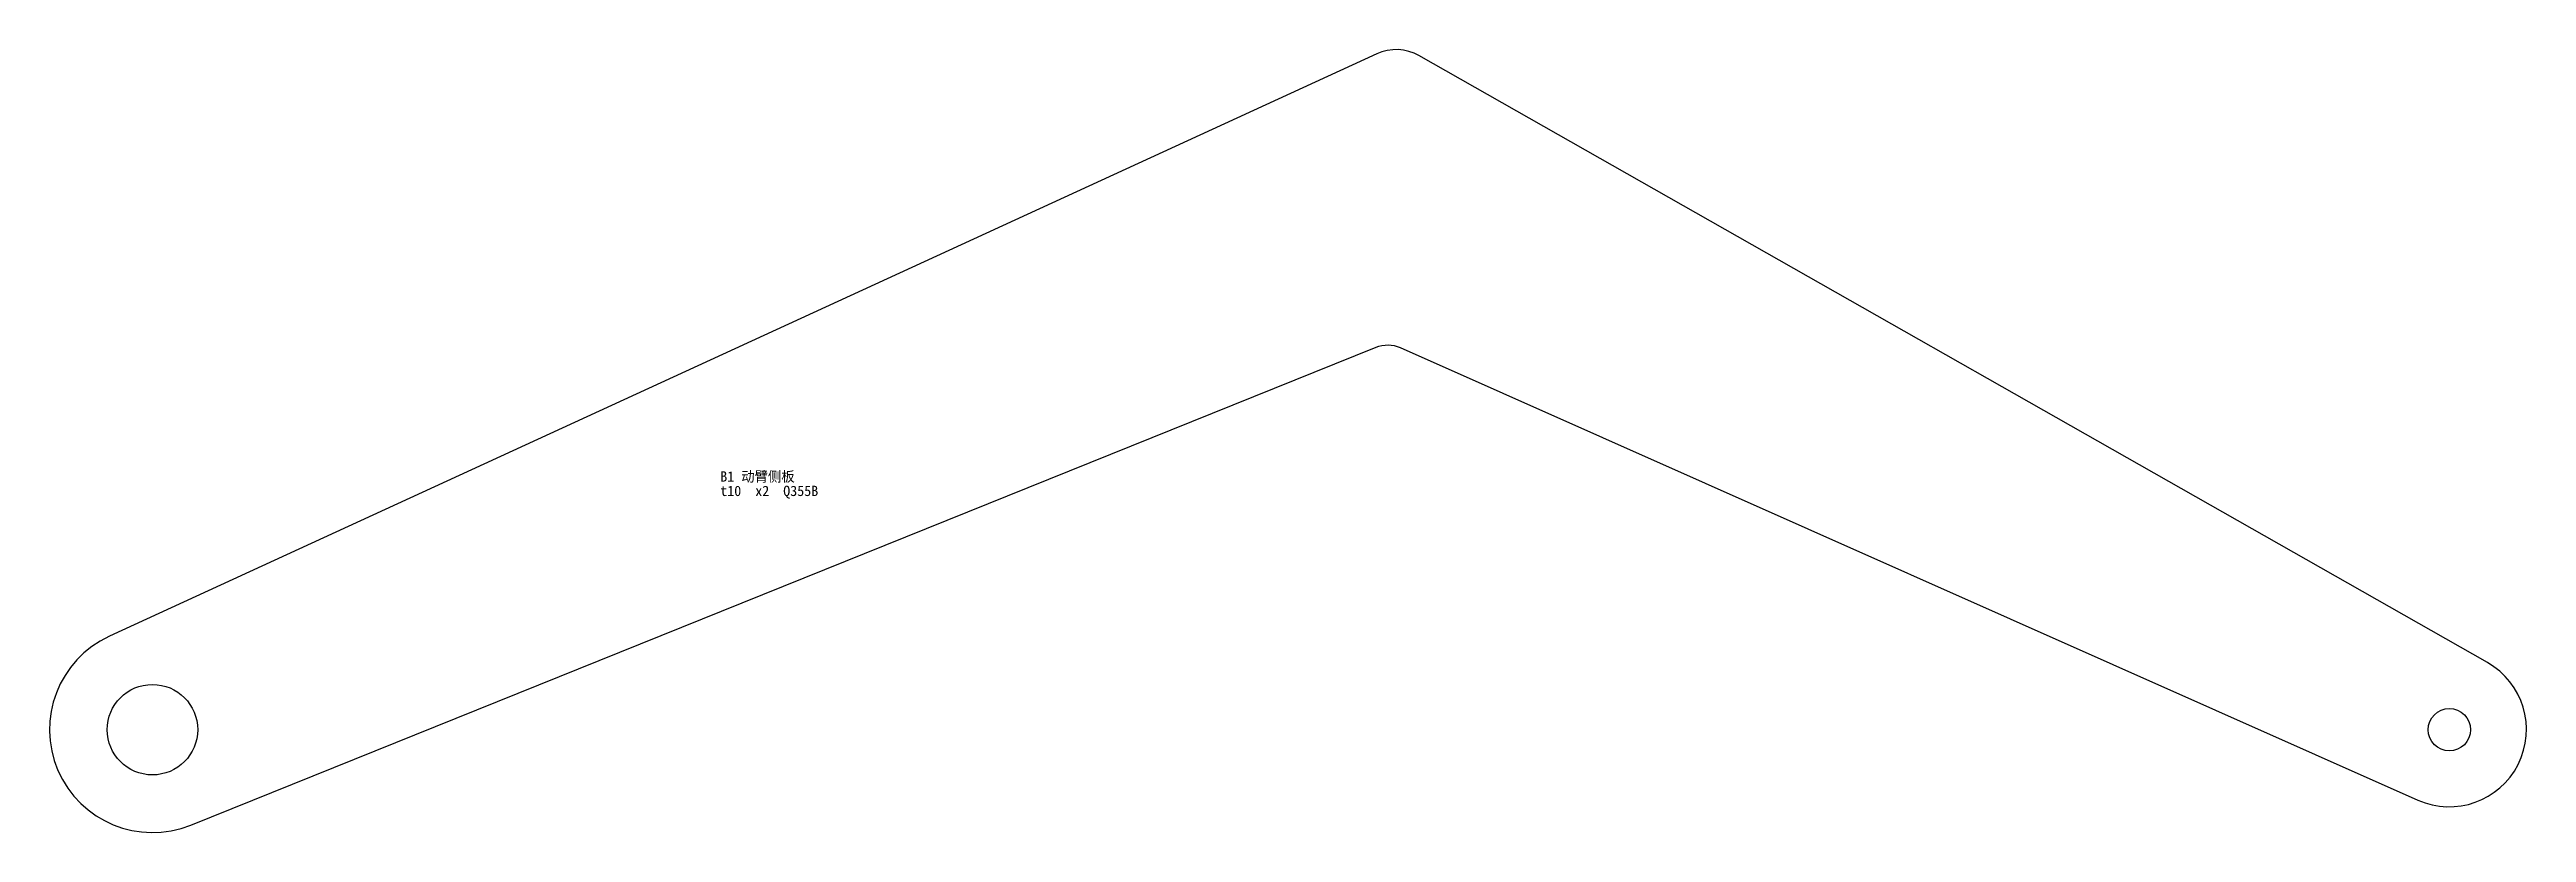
# Model space of a CAD drawing. Header units: millimetres. Extents: x -80 to 1846, y -80 to 529.
import ezdxf

# ---------------------------------------------------------------- set-up
doc = ezdxf.new("R2010")
doc.units = ezdxf.units.MM
doc.layers.add('CUT', color=7, linetype='Continuous')
doc.layers.add('MARK', color=3, linetype='Continuous')

msp = doc.modelspace()

# ---------------------------------------------------------------- linework, layer by layer
at = {"layer": 'CUT'}
msp.add_lwpolyline([(-33.4, 72.7, 0.97648), (29.9, -74.2), (951.6, 297.6, -0.203214), (970.3, 297.3), (1761.9, -54.8, 0.951954), (1815.9, 52.2), (985, 524.5, 0.241532), (952.2, 525.9)], format="xyb", close=True, dxfattribs=at)
for centre, radius in [((0, 0), 35.2), ((1786.3, 0), 16.5)]:
    msp.add_circle(centre, radius, dxfattribs=at)

# ---------------------------------------------------------------- texts
at = {"layer": 'MARK'}
for s, p in [('B1 动臂侧板', (441.6, 193)), ('t10  x2  Q355B', (441.6, 181.8))]:
    msp.add_text(s, height=8, dxfattribs=at).set_placement(p)

doc.saveas('drawing.dxf')
